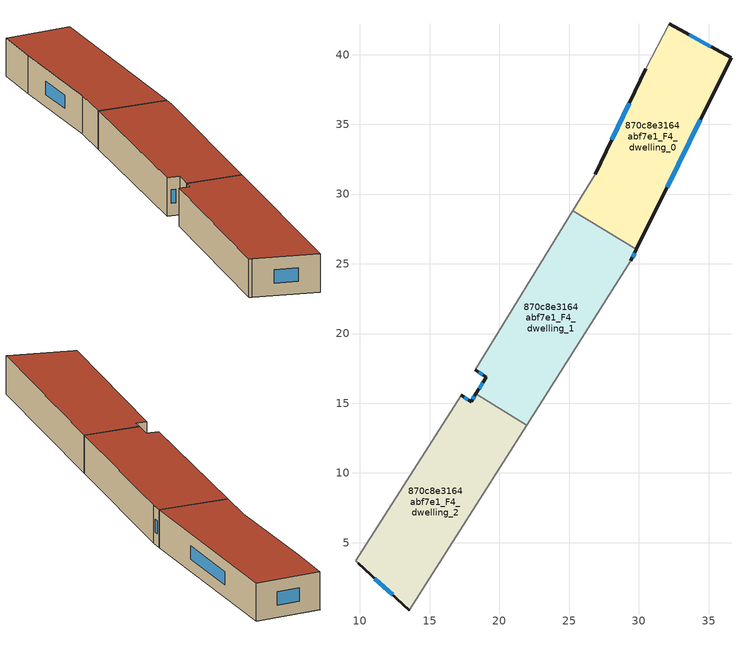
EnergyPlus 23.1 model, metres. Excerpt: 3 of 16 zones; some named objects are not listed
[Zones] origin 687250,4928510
870c8e3164abf7e1_F4_dwelling_0
 floor to 870c8e3164abf7e1_F3_dwelling_0 (EU_floor_Construction): 36.61,39.79 29.82,26.03 25.27,28.82 26.87,31.42 30.5,38.99 32.17,42.21 z12
 wall outside (EU_wall_Construction): 29.82,26.03 36.61,39.79 32.17,42.21 / 30.5,38.99 26.87,31.42 z12:15
 wall adiabatic (EU_wall_Construction): 26.87,31.42 25.27,28.82 / 32.17,42.21 30.5,38.99 z12:15
 wall to 870c8e3164abf7e1_F4_dwelling_1 (EU_wall_Construction): 25.27,28.82 29.82,26.03 z12:15
 window (EU_Window_Construction): 32.03,30.5 34.4,35.32 / 29.32,36.53 28.05,33.88 / 35.17,40.58 33.61,41.43 z12.98:14.02
 roof outside (EU_roof_Construction): 29.82,26.03 36.61,39.79 32.17,42.21 30.5,38.99 26.87,31.42 25.27,28.82 z15
870c8e3164abf7e1_F4_dwelling_1
 floor to 870c8e3164abf7e1_F3_dwelling_1 (EU_floor_Construction): 29.82,26.03 29.42,25.21 21.96,13.44 18.32,15.67 19.04,16.86 18.27,17.38 25.27,28.82 z12
 wall outside (EU_wall_Construction): 29.42,25.21 29.82,26.03 / 18.27,17.38 19.04,16.86 18.32,15.67 z12:15
 wall adiabatic (EU_wall_Construction): 21.96,13.44 29.42,25.21 / 25.27,28.82 18.27,17.38 z12:15
 wall to 870c8e3164abf7e1_F4_dwelling_2 (EU_wall_Construction): 18.32,15.67 21.96,13.44 z12:15
 window (EU_Window_Construction): 29.55,25.47 29.69,25.76 / 18.8,16.47 18.55,16.06 / 18.52,17.21 18.79,17.03 z12.98:14.02
 roof outside (EU_roof_Construction): 21.96,13.44 29.42,25.21 29.82,26.03 25.27,28.82 18.27,17.38 19.04,16.86 18.32,15.67 z15
870c8e3164abf7e1_F4_dwelling_2
 floor to 870c8e3164abf7e1_F3_dwelling_2 (EU_floor_Construction): 21.96,13.44 13.54,0.16 9.87,3.52 9.68,3.71 17.26,15.57 17.97,15.11 18.32,15.67 z12
 wall outside (EU_wall_Construction): 18.32,15.67 17.97,15.11 17.26,15.57 / 9.87,3.52 13.54,0.16 z12:15
 wall adiabatic (EU_wall_Construction): 17.26,15.57 9.68,3.71 9.87,3.52 / 13.54,0.16 21.96,13.44 z12:15
 window (EU_Window_Construction): 17.74,15.25 17.49,15.42 / 18.2,15.49 18.08,15.29 / 11.06,2.42 12.35,1.25 z12.98:14.02
 roof outside (EU_roof_Construction): 13.54,0.16 21.96,13.44 18.32,15.67 17.97,15.11 17.26,15.57 9.68,3.71 9.87,3.52 z15
[Building]
EU S2 Campaign: North Axis=0; Terrain=City; Solar Distribution=FullExterior
[Site:Location]
Bologna: Latitude=44.5; Longitude=11.25; Time Zone=1; Elevation=37
[SizingPeriod:WeatherFileDays]
AnnualSizingPeriod: Begin Month=1; Begin Day of Month=1; End Month=12; End Day of Month=31; Day of Week for Start Day=Monday; Use Weather File Daylight Saving Period=No; Use Weather File Rain and Snow Indicators=No
[MATERIAL]
EU_InternalMass_Material: Roughness=MediumRough; Thickness=0.1; Conductivity=1; Density=1800; Specific Heat=900; Thermal Absorptance=0.9; Solar Absorptance=0.7; Visible Absorptance=0.7
[MATERIAL:NOMASS] Roughness=MediumRough; Thermal Absorptance=0.9; Solar Absorptance=0.7; Visible Absorptance=0.7
Name | Thermal Resistance
EU_wall_NoMass | 0.905828
EU_roof_NoMass | 0.37593
EU_floor_NoMass | 0.67114
[WINDOWMATERIAL:SIMPLEGLAZINGSYSTEM]
EU_Window_SimpleGlazing: UFactor=4.52486; Solar Heat Gain Coefficient=0.85; Visible Transmittance=0.85
[CONSTRUCTION]
EU_wall_Construction: EU_wall_NoMass
EU_roof_Construction: EU_roof_NoMass
EU_floor_Construction: EU_floor_NoMass
EU_InternalMass_Construction: EU_InternalMass_Material
EU_Window_Construction: EU_Window_SimpleGlazing
[ZONE] Type=1; Multiplier=1; Ceiling Height=autocalculate; Floor Area=autocalculate; Part of Total Floor Area=Yes
Name | Volume
870c8e3164abf7e1_F4_dwelling_0 | 232.913
870c8e3164abf7e1_F4_dwelling_1 | 232.916
870c8e3164abf7e1_F4_dwelling_2 | 232.917
[INTERNALMASS] Construction=EU_InternalMass_Construction
Name | Zone or ZoneList | Surface Area
870c8e3164abf7e1_F4_dwelling_0_EU_InternalMass | 870c8e3164abf7e1_F4_dwelling_0 | 77.6378
870c8e3164abf7e1_F4_dwelling_1_EU_InternalMass | 870c8e3164abf7e1_F4_dwelling_1 | 77.6384
870c8e3164abf7e1_F4_dwelling_2_EU_InternalMass | 870c8e3164abf7e1_F4_dwelling_2 | 77.639
[OTHEREQUIPMENT] Fuel Type=Electricity; Design Level Calculation Method=Watts/Area; Power per Zone Floor Area=1; Fraction Latent=0; Fraction Radiant=0; Fraction Lost=0; Carbon Dioxide Generation Rate=0; EndUse Subcategory=EU_Step8_InternalGains
Name | Zone or ZoneList or Space or SpaceList | Schedule
EU_Step8_InternalGain_870c8e3164abf7e1_F4_dwelling_0_f000 | 870c8e3164abf7e1_F4_dwelling_0 | EU_Step8_GainSchedule_870c8e3164abf7e1_F4_dwelling_0_f000
EU_Step8_InternalGain_870c8e3164abf7e1_F4_dwelling_1_f000 | 870c8e3164abf7e1_F4_dwelling_1 | EU_Step8_GainSchedule_870c8e3164abf7e1_F4_dwelling_1_f000
EU_Step8_InternalGain_870c8e3164abf7e1_F4_dwelling_2_f000 | 870c8e3164abf7e1_F4_dwelling_2 | EU_Step8_GainSchedule_870c8e3164abf7e1_F4_dwelling_2_f000
[ZONEVENTILATION:DESIGNFLOWRATE] Schedule=EU_AlwaysOn; Design Flow Rate Calculation Method=AirChanges/Hour; Air Changes per Hour=0.73129; Ventilation Type=Natural; Fan Pressure Rise=0; Fan Total Efficiency=1; Constant Term Coefficient=1; Temperature Term Coefficient=0; Velocity Term Coefficient=0; Velocity Squared Term Coefficient=0; Minimum Indoor Temperature=-100; Maximum Indoor Temperature=100; Delta Temperature=-100; Minimum Outdoor Temperature=-100; Maximum Outdoor Temperature=100; Maximum Wind Speed=40
Name | Zone or ZoneList or Space or SpaceList
EU_ConstantAir_870c8e3164abf7e1_F4_dwelling_0 | 870c8e3164abf7e1_F4_dwelling_0
EU_ConstantAir_870c8e3164abf7e1_F4_dwelling_1 | 870c8e3164abf7e1_F4_dwelling_1
EU_ConstantAir_870c8e3164abf7e1_F4_dwelling_2 | 870c8e3164abf7e1_F4_dwelling_2
[HVACTEMPLATE:ZONE:IDEALLOADSAIRSYSTEM] System Availability Schedule=EU_AlwaysOn; Maximum Heating Supply Air Temperature=50; Minimum Cooling Supply Air Temperature=13; Maximum Heating Supply Air Humidity Ratio=0.0156; Minimum Cooling Supply Air Humidity Ratio=0.0077; Heating Limit=NoLimit; Cooling Limit=NoLimit; Heating Availability Schedule=EU_AlwaysOn; Cooling Availability Schedule=EU_CoolingOff; Dehumidification Control Type=ConstantSensibleHeatRatio; Cooling Sensible Heat Ratio=0.7; Dehumidification Setpoint=60; Humidification Control Type=None; Humidification Setpoint=30; Outdoor Air Method=None; Outdoor Air Flow Rate per Person=0.00944; Outdoor Air Flow Rate per Zone Floor Area=0; Outdoor Air Flow Rate per Zone=0; Demand Controlled Ventilation Type=None; Outdoor Air Economizer Type=NoEconomizer; Heat Recovery Type=None; Sensible Heat Recovery Effectiveness=0.7; Latent Heat Recovery Effectiveness=0.65
Name | Template Thermostat
870c8e3164abf7e1_F4_dwelling_0 | EU_HeatOnly_870c8e3164abf7e1_F4_dwelling_0
870c8e3164abf7e1_F4_dwelling_1 | EU_HeatOnly_870c8e3164abf7e1_F4_dwelling_1
870c8e3164abf7e1_F4_dwelling_2 | EU_HeatOnly_870c8e3164abf7e1_F4_dwelling_2
[SIZING:ZONE] Zone Cooling Design Supply Air Temperature Input Method=SupplyAirTemperature; Zone Cooling Design Supply Air Temperature=13; Zone Heating Design Supply Air Temperature Input Method=SupplyAirTemperature; Zone Heating Design Supply Air Temperature=50; Zone Cooling Design Supply Air Humidity Ratio=0.008; Zone Heating Design Supply Air Humidity Ratio=0.008; Cooling Design Air Flow Method=DesignDay; Cooling Design Air Flow Rate=0; Cooling Minimum Air Flow per Zone Floor Area=0.000762; Cooling Minimum Air Flow=0; Cooling Minimum Air Flow Fraction=0.2; Heating Design Air Flow Method=DesignDay; Heating Design Air Flow Rate=0; Heating Maximum Air Flow per Zone Floor Area=0.002032; Heating Maximum Air Flow=0.141576; Heating Maximum Air Flow Fraction=0.3; Account for Dedicated Outdoor Air System=No; Dedicated Outdoor Air System Control Strategy=NeutralSupplyAir; Dedicated Outdoor Air Low Setpoint Temperature for Design=autosize; Dedicated Outdoor Air High Setpoint Temperature for Design=autosize; Zone Load Sizing Method=Sensible Load Only No Latent Load; Zone Latent Cooling Design Supply Air Humidity Ratio Input Method=HumidityRatioDifference; Zone Cooling Design Supply Air Humidity Ratio Difference=0.005; Zone Latent Heating Design Supply Air Humidity Ratio Input Method=HumidityRatioDifference; Zone Humidification Design Supply Air Humidity Ratio Difference=0.005
870c8e3164abf7e1_F4_dwelling_0; 870c8e3164abf7e1_F4_dwelling_1; 870c8e3164abf7e1_F4_dwelling_2
[SCHEDULE:CONSTANT]
Name | Hourly Value
EU_AlwaysOn | 1
EU_CoolingOff | 0
[SCHEDULE:FILE] Column Number=1; Rows to Skip at Top=0; Number of Hours of Data=8760; Column Separator=Comma; Interpolate to Timestep=No; Minutes per Item=60; Adjust Schedule for Daylight Savings=Yes
Name | File
EU_Step8_GainSchedule_870c8e3164abf7e1_F4_dwelling_0_f000 | ../../schedules/870c8e3164abf7e1/870c8e3164abf7e1_F4_dwelling_0_f000_gain.csv
EU_Step8_GainSchedule_870c8e3164abf7e1_F4_dwelling_1_f000 | ../../schedules/870c8e3164abf7e1/870c8e3164abf7e1_F4_dwelling_1_f000_gain.csv
EU_Step8_GainSchedule_870c8e3164abf7e1_F4_dwelling_2_f000 | ../../schedules/870c8e3164abf7e1/870c8e3164abf7e1_F4_dwelling_2_f000_gain.csv
